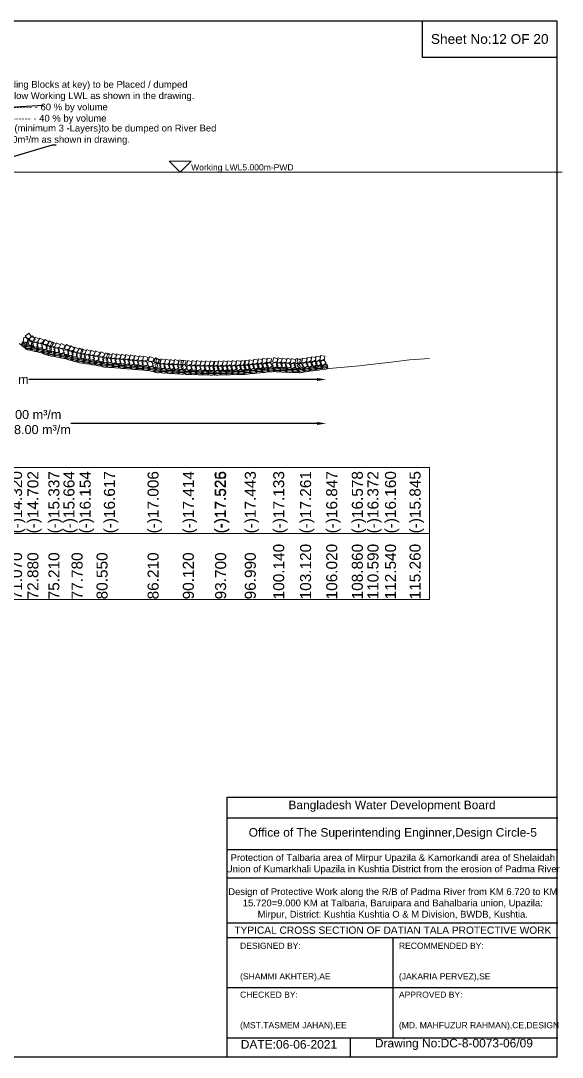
# Model space of a CAD drawing. Header units: inches. Extents: x -8940 to 26362, y -28010 to 990.
# Drawn here: x 4491.2 to 4551.2, y -15463.7 to -15348.9 of the extents above; entities that cross this region are included whole.
import ezdxf

# ---------------------------------------------------------------- set-up
doc = ezdxf.new("R2010")
doc.units = ezdxf.units.IN
doc.header["$MEASUREMENT"] = 0
doc.header["$PDMODE"] = 3
for name, color, linetype, lineweight in [('Bed Level Divider', 7, 'Continuous', 9), ('Cross section Data Border', 7, 'Continuous', 9), ('Cross Section Labels', 7, 'Continuous', 9), ('Existing_Bed_Level for Xsection', 7, 'Continuous', 0), ('Long Section Labels', 7, 'Continuous', 9)]:
    doc.layers.add(name, color=color, linetype=linetype, lineweight=lineweight)
doc.styles.get("Standard").update_dxf_attribs({"font": 'arial.ttf'})
doc.dimstyles.new('Appron Lebeling Style', dxfattribs={"dimtxt": 50, "dimasz": 50, "dimexe": 0.18, "dimexo": 0.0625, "dimgap": 0.09, "dimtad": 0, "dimtih": 1, "dimtoh": 1, "dimdec": 4, "dimzin": 0, "dimdsep": 46, "dimtxsty": 'Standard', "dimcen": 0.09, "dimse1": 1, "dimse2": 1, "dimadec": 0, "dimazin": 0, "dimtfac": 1, "dimtdec": 4, "dimtofl": 0, "dimtmove": 0, "dimatfit": 3, "dimfxl": 1, "dimtolj": 1, "dimtzin": 0, "dimarcsym": 0})
doc.dimstyles.get("Standard").update_dxf_attribs({"dimtxt": 0.18, "dimasz": 0.18, "dimexe": 0.18, "dimexo": 0.0625, "dimgap": 0.09, "dimtad": 0, "dimtih": 1, "dimtoh": 1, "dimdec": 4, "dimzin": 0, "dimdsep": 46, "dimtxsty": 'Standard', "dimcen": 0.09, "dimadec": 0, "dimazin": 0, "dimtfac": 1, "dimtdec": 4, "dimtofl": 0, "dimtmove": 0, "dimatfit": 3, "dimfxl": 1, "dimtolj": 1, "dimtzin": 0, "dimarcsym": 0})

# ---------------------------------------------------------------- blocks, each defined once
blk = doc.blocks.new('*D5')
at = {"layer": 'Cross Section Labels', "color": 0, "lineweight": -2, "transparency": 16777216}
for p, q in [((4455.12, -15388.66), (4487.05, -15388.66)), ((4524.04, -15388.66), (4492.12, -15388.66))]:
    blk.add_line(p, q, dxfattribs=at)
at = {"layer": 'Cross Section Labels', "color": 0, "transparency": 16777216}
for points in [[(4455.12, -15388.5), (4455.12, -15388.83), (4454.12, -15388.66)], [(4524.04, -15388.5), (4524.04, -15388.83), (4525.04, -15388.66)]]:
    blk.add_solid(points, dxfattribs=at)
at = {"layer": 'Defpoints', "color": 0, "transparency": 16777216}
for p in [(4454.12, -15365.7), (4525.04, -15387.51), (4525.04, -15388.66)]:
    blk.add_point(p, dxfattribs=at)
at = {"layer": 'Cross Section Labels', "color": 0, "transparency": 16777216, "insert": (4489.58, -15388.66), "char_height": 1, "attachment_point": 5}
blk.add_mtext('\\A1;77.00 m', dxfattribs=at)
blk = doc.blocks.new('*D6')
at = {"layer": 'Cross Section Labels', "color": 0, "lineweight": -2, "transparency": 16777216}
for p, q in [((4455.12, -15393.53), (4482.38, -15393.53)), ((4524.04, -15393.53), (4496.78, -15393.53))]:
    blk.add_line(p, q, dxfattribs=at)
at = {"layer": 'Cross Section Labels', "color": 0, "transparency": 16777216}
for points in [[(4455.12, -15393.37), (4455.12, -15393.7), (4454.12, -15393.53)], [(4524.04, -15393.37), (4524.04, -15393.7), (4525.04, -15393.53)]]:
    blk.add_solid(points, dxfattribs=at)
at = {"layer": 'Defpoints', "color": 0, "transparency": 16777216}
for p in [(4454.12, -15365.7), (4525.04, -15387.51), (4525.04, -15393.53)]:
    blk.add_point(p, dxfattribs=at)
at = {"layer": 'Cross Section Labels', "color": 0, "transparency": 16777216, "insert": (4489.58, -15393.53), "char_height": 1, "attachment_point": 5}
blk.add_mtext('\\A1;Block @59.00 m³/m ^JGoo Bag @58.00 m³/m ', dxfattribs=at)

msp = doc.modelspace()

# ---------------------------------------------------------------- linework, layer by layer
for points in [[(4388.24229, -15348.92937), (4550.60229, -15348.92937), (4550.60229, -15463.734126), (4388.24229, -15463.734126)], [(4535.714414, -15348.92937), (4550.597414, -15348.92937), (4550.597414, -15352.98837), (4535.714414, -15352.98837)]]:
    msp.add_lwpolyline(points, close=True)
for points in [[(4514.07129, -15463.734126), (4514.07129, -15434.913885), (4550.60229, -15434.913885)], [(4514.158317, -15437.213985), (4550.689317, -15437.213985)], [(4514.158317, -15440.731785), (4550.689317, -15440.731785)], [(4514.158317, -15443.843685), (4550.689317, -15443.843685)], [(4514.158317, -15448.849785), (4550.689317, -15448.849785)], [(4514.158317, -15450.473385), (4550.689317, -15450.473385)], [(4532.423817, -15450.473385), (4532.423817, -15461.567985)], [(4514.158317, -15456.020685), (4550.689317, -15456.020685)], [(4514.158317, -15461.567985), (4550.689317, -15461.567985)], [(4527.688317, -15461.567985), (4527.688317, -15463.734126)]]:
    msp.add_lwpolyline(points)
at = {"layer": 'Bed Level Divider'}
msp.add_line((4536.494774, -15398.40569), (4536.494774, -15413.01809), dxfattribs=at)
at = {"layer": 'Cross section Data Border'}
for points in [[(4536.494774, -15413.01809), (4397.270749, -15413.01809), (4397.270749, -15398.40569), (4536.494774, -15398.40569)], [(4397.270749, -15405.71189), (4536.494774, -15405.71189)]]:
    msp.add_lwpolyline(points, dxfattribs=at)
at = {"layer": 'Cross Section Labels'}
msp.add_lwpolyline([(4508.87554, -15365.709103), (4510.09324, -15364.491403), (4507.65784, -15364.491403)], close=True, dxfattribs=at)
at = {"layer": 'Existing_Bed_Level for Xsection'}
for points in [[(4452.446848, -15365.698268), (4551.186853, -15365.698268)], [(4491.052265, -15384.691109), (4491.960912, -15385.359115), (4493.368817, -15385.688625), (4494.28745, -15385.993171), (4495.954968, -15386.319685), (4496.853631, -15386.574306), (4497.752293, -15386.808957), (4499.619515, -15387.087543), (4500.438296, -15387.271269), (4505.271104, -15387.659691), (4505.780346, -15387.759543), (4506.249648, -15387.900333), (4509.175294, -15388.067085), (4509.414937, -15388.042122), (4509.63461, -15388.102033), (4512.690063, -15388.178918), (4512.749974, -15388.17792), (4512.749974, -15388.17792), (4512.749974, -15388.17792), (4516.035085, -15388.096042), (4516.244773, -15388.063091), (4519.180404, -15387.786502), (4519.57981, -15387.815459), (4522.155976, -15387.914312), (4522.735114, -15387.811465), (4525.051666, -15387.500927), (4525.780581, -15387.424042), (4527.887446, -15387.232327), (4528.736183, -15387.135471), (4529.614875, -15387.026633), (4531.561978, -15386.814948), (4532.550506, -15386.696125), (4534.277936, -15386.500416), (4536.494637, -15386.341653)]]:
    msp.add_lwpolyline(points, dxfattribs=at)
at = {"layer": 'Long Section Labels'}
for points in [[(4492.424776, -15383.931368), (4492.112847, -15383.541551), (4491.723029, -15383.853479), (4492.034958, -15384.243297)], [(4492.827027, -15384.22709), (4492.515099, -15383.837272), (4492.125281, -15384.149201), (4492.43721, -15384.539019)], [(4492.053912, -15384.074218), (4491.557724, -15384.018945), (4491.50245, -15384.515133), (4491.998638, -15384.570406)], [(4492.456163, -15384.36994), (4491.959976, -15384.314666), (4491.904702, -15384.810854), (4492.40089, -15384.866128)], [(4492.508875, -15384.36967), (4492.030909, -15384.513914), (4492.175153, -15384.99188), (4492.653119, -15384.847636)], [(4492.793719, -15384.092524), (4492.353656, -15383.856722), (4492.117854, -15384.296785), (4492.557917, -15384.532586)], [(4492.994995, -15384.483443), (4492.517029, -15384.627687), (4492.661273, -15385.105653), (4493.139239, -15384.961409)], [(4493.279839, -15384.206297), (4492.839777, -15383.970495), (4492.603975, -15384.410558), (4493.044038, -15384.646359)], [(4493.481116, -15384.597216), (4493.00315, -15384.74146), (4493.147394, -15385.219426), (4493.62536, -15385.075182)], [(4493.76596, -15384.32007), (4493.325897, -15384.084268), (4493.090096, -15384.524331), (4493.530158, -15384.760132)], [(4494.053951, -15384.768914), (4493.564934, -15384.86951), (4493.66553, -15385.358527), (4494.154547, -15385.257931)], [(4494.362606, -15384.518557), (4493.945577, -15384.244067), (4493.671087, -15384.661097), (4494.088117, -15384.935586)], [(4494.527845, -15384.92602), (4494.038827, -15385.026616), (4494.139424, -15385.515633), (4494.628441, -15385.415037)], [(4494.836499, -15384.675663), (4494.41947, -15384.401174), (4494.144981, -15384.818203), (4494.56201, -15385.092692)], [(4495.15399, -15384.712873), (4494.705606, -15384.493306), (4494.486039, -15384.941689), (4494.934423, -15385.161256)], [(4495.643943, -15384.80881), (4495.195559, -15384.589243), (4494.975992, -15385.037626), (4495.424376, -15385.257193)], [(4496.133895, -15384.904746), (4495.685512, -15384.685179), (4495.465945, -15385.133563), (4495.914328, -15385.35313)], [(4496.731545, -15385.060501), (4496.302841, -15384.80463), (4496.04697, -15385.233335), (4496.475675, -15385.489206)], [(4497.211894, -15385.1966), (4496.783189, -15384.940729), (4496.527318, -15385.369434), (4496.956023, -15385.625305)], [(4494.879461, -15385.00024), (4494.407085, -15385.16185), (4494.568694, -15385.634227), (4495.041071, -15385.472617)], [(4495.369414, -15385.096177), (4494.897037, -15385.257787), (4495.058647, -15385.730164), (4495.531024, -15385.568554)], [(4495.859367, -15385.192114), (4495.38699, -15385.353724), (4495.5486, -15385.826101), (4496.020977, -15385.664491)], [(4496.434207, -15385.324199), (4495.950091, -15385.446218), (4496.07211, -15385.930335), (4496.556227, -15385.808315)], [(4496.914556, -15385.460297), (4496.430439, -15385.582317), (4496.552459, -15386.066433), (4497.036575, -15385.944414)], [(4497.374313, -15385.585413), (4496.892824, -15385.717422), (4497.024832, -15386.19891), (4497.506321, -15386.066902)], [(4497.666132, -15385.315621), (4497.232226, -15385.068674), (4496.985279, -15385.50258), (4497.419185, -15385.749527)], [(4497.857374, -15385.711546), (4497.375885, -15385.843554), (4497.507894, -15386.325043), (4497.989382, -15386.193035)], [(4498.149193, -15385.441754), (4497.715287, -15385.194807), (4497.46834, -15385.628713), (4497.902246, -15385.87566)], [(4498.23176, -15385.780359), (4497.767178, -15385.963175), (4497.949994, -15386.427756), (4498.414575, -15386.244941)], [(4498.493007, -15385.480866), (4498.035149, -15385.281809), (4497.836092, -15385.739667), (4498.29395, -15385.938724)], [(4498.725552, -15385.854032), (4498.26097, -15386.036847), (4498.443785, -15386.501429), (4498.908367, -15386.318614)], [(4498.986798, -15385.554539), (4498.52894, -15385.355482), (4498.329884, -15385.81334), (4498.787742, -15386.012397)], [(4499.219343, -15385.927705), (4498.754761, -15386.11052), (4498.937576, -15386.575102), (4499.402158, -15386.392286)], [(4499.48059, -15385.628211), (4499.022732, -15385.429154), (4498.823675, -15385.887012), (4499.281533, -15386.086069)], [(4499.713134, -15386.001377), (4499.248553, -15386.184193), (4499.431368, -15386.648774), (4499.895949, -15386.465959)], [(4499.974381, -15385.701884), (4499.516523, -15385.502827), (4499.317466, -15385.960685), (4499.775324, -15386.159742)], [(4500.27971, -15386.120366), (4499.803088, -15386.268987), (4499.951709, -15386.74561), (4500.428331, -15386.596989)], [(4500.562001, -15385.840619), (4500.119795, -15385.608863), (4499.888038, -15386.051069), (4500.330245, -15386.282826)], [(4501.049145, -15385.949929), (4500.606938, -15385.718173), (4500.375182, -15386.16038), (4500.817388, -15386.392136)], [(4501.354029, -15385.917527), (4500.88372, -15385.749996), (4500.716189, -15386.220306), (4501.186499, -15386.387836)], [(4501.851682, -15385.957524), (4501.381372, -15385.789993), (4501.213842, -15386.260303), (4501.684151, -15386.427834)], [(4502.349334, -15385.997521), (4501.879024, -15385.829991), (4501.711494, -15386.3003), (4502.181803, -15386.467831)], [(4502.846986, -15386.037519), (4502.376677, -15385.869988), (4502.209146, -15386.340297), (4502.679456, -15386.507828)], [(4503.344639, -15386.077516), (4502.874329, -15385.909985), (4502.706798, -15386.380295), (4503.177108, -15386.547825)], [(4503.842291, -15386.117513), (4503.371981, -15385.949982), (4503.204451, -15386.420292), (4503.67476, -15386.587823)], [(4504.339943, -15386.15751), (4503.869634, -15385.98998), (4503.702103, -15386.460289), (4504.172412, -15386.62782)], [(4504.837595, -15386.197508), (4504.367286, -15386.029977), (4504.199755, -15386.500286), (4504.670065, -15386.667817)], [(4505.335248, -15386.237505), (4504.864938, -15386.069974), (4504.697407, -15386.540284), (4505.167717, -15386.707814)], [(4505.98707, -15386.350028), (4505.538744, -15386.130344), (4505.31906, -15386.578671), (4505.767387, -15386.798354)], [(4524.409885, -15386.151441), (4523.91476, -15386.087342), (4523.850662, -15386.582468), (4524.345787, -15386.646566)], [(4524.904716, -15386.085108), (4524.409591, -15386.021009), (4524.345493, -15386.516135), (4524.840618, -15386.580233)], [(4500.766854, -15386.229676), (4500.290231, -15386.378297), (4500.438852, -15386.85492), (4500.915475, -15386.706299)], [(4501.113707, -15386.234057), (4500.6626, -15386.447974), (4500.876518, -15386.89908), (4501.327624, -15386.685163)], [(4501.611359, -15386.274054), (4501.160253, -15386.487971), (4501.37417, -15386.939078), (4501.825276, -15386.72516)], [(4502.109011, -15386.314051), (4501.657905, -15386.527969), (4501.871822, -15386.979075), (4502.322929, -15386.765157)], [(4502.606663, -15386.354048), (4502.155557, -15386.567966), (4502.369474, -15387.019072), (4502.820581, -15386.805155)], [(4503.104316, -15386.394046), (4502.653209, -15386.607963), (4502.867127, -15387.059069), (4503.318233, -15386.845152)], [(4503.601968, -15386.434043), (4503.150862, -15386.64796), (4503.364779, -15387.099067), (4503.815885, -15386.885149)], [(4504.09962, -15386.47404), (4503.648514, -15386.687958), (4503.862431, -15387.139064), (4504.313538, -15386.925146)], [(4504.597272, -15386.514037), (4504.146166, -15386.727955), (4504.360084, -15387.179061), (4504.81119, -15386.965144)], [(4505.094925, -15386.554035), (4504.643818, -15386.767952), (4504.857736, -15387.219058), (4505.308842, -15387.005141)], [(4505.712467, -15386.637324), (4505.240048, -15386.798811), (4505.401535, -15387.27123), (4505.873954, -15387.109743)], [(4506.301771, -15386.779564), (4505.815837, -15386.894134), (4505.930407, -15387.380067), (4506.41634, -15387.265498)], [(4506.603124, -15386.520465), (4506.178399, -15386.25804), (4505.915974, -15386.682764), (4506.340699, -15386.945189)], [(4506.535594, -15386.826899), (4506.089586, -15387.051252), (4506.313939, -15387.49726), (4506.759947, -15387.272907)], [(4506.768489, -15386.504864), (4506.294409, -15386.34832), (4506.137864, -15386.822399), (4506.611944, -15386.978944)], [(4507.034042, -15386.855309), (4506.588034, -15387.079662), (4506.812387, -15387.52567), (4507.258395, -15387.301317)], [(4507.266937, -15386.533274), (4506.792857, -15386.376729), (4506.636313, -15386.850809), (4507.110392, -15387.007354)], [(4507.53249, -15386.883719), (4507.086482, -15387.108072), (4507.310835, -15387.55408), (4507.756843, -15387.329727)], [(4507.765385, -15386.561684), (4507.291305, -15386.405139), (4507.134761, -15386.879219), (4507.60884, -15387.035763)], [(4508.030938, -15386.912129), (4507.58493, -15387.136482), (4507.809283, -15387.58249), (4508.255291, -15387.358137)], [(4508.263833, -15386.590094), (4507.789753, -15386.433549), (4507.633209, -15386.907629), (4508.107288, -15387.064173)], [(4508.529386, -15386.940538), (4508.083378, -15387.164892), (4508.307732, -15387.6109), (4508.75374, -15387.386546)], [(4508.762281, -15386.618504), (4508.288201, -15386.461959), (4508.131657, -15386.936038), (4508.605736, -15387.092583)], [(4509.027834, -15386.968948), (4508.581826, -15387.193302), (4508.80618, -15387.63931), (4509.252188, -15387.414956)], [(4509.260729, -15386.646914), (4508.786649, -15386.490369), (4508.630105, -15386.964448), (4509.104184, -15387.120993)], [(4509.348665, -15386.95515), (4508.94431, -15387.247989), (4509.237149, -15387.652344), (4509.641504, -15387.359505)], [(4509.52702, -15386.599994), (4509.033998, -15386.521337), (4508.955341, -15387.014359), (4509.448363, -15387.093016)], [(4509.981668, -15387.022475), (4509.543014, -15387.260886), (4509.781424, -15387.699541), (4510.220079, -15387.46113)], [(4510.204214, -15386.693204), (4509.7254, -15386.5518), (4509.583997, -15387.030614), (4510.06281, -15387.172018)], [(4510.480767, -15387.035034), (4510.042113, -15387.273445), (4510.280523, -15387.7121), (4510.719178, -15387.473689)], [(4510.703313, -15386.705763), (4510.224499, -15386.564359), (4510.083096, -15387.043173), (4510.561909, -15387.184577)], [(4510.979866, -15387.047593), (4510.541212, -15387.286004), (4510.779622, -15387.724659), (4511.218277, -15387.486248)], [(4511.202412, -15386.718322), (4510.723598, -15386.576918), (4510.582195, -15387.055732), (4511.061008, -15387.197136)], [(4511.478965, -15387.060152), (4511.040311, -15387.298563), (4511.278721, -15387.737218), (4511.717376, -15387.498807)], [(4511.701511, -15386.730881), (4511.222697, -15386.589477), (4511.081294, -15387.068291), (4511.560107, -15387.209695)], [(4511.978064, -15387.072711), (4511.53941, -15387.311122), (4511.77782, -15387.749777), (4512.216475, -15387.511366)], [(4512.20061, -15386.74344), (4511.721796, -15386.602036), (4511.580393, -15387.08085), (4512.059206, -15387.222254)], [(4512.477163, -15387.08527), (4512.038509, -15387.323681), (4512.276919, -15387.762336), (4512.715574, -15387.523925)], [(4512.699709, -15386.755999), (4512.220895, -15386.614595), (4512.079492, -15387.093409), (4512.558305, -15387.234813)], [(4512.921205, -15387.085375), (4512.495034, -15387.345444), (4512.755103, -15387.771615), (4513.181274, -15387.511546)], [(4513.126989, -15386.745376), (4512.641698, -15386.628118), (4512.524439, -15387.113409), (4513.00973, -15387.230668)], [(4513.420307, -15387.072935), (4512.994136, -15387.333004), (4513.254205, -15387.759175), (4513.680376, -15387.499106)], [(4513.626091, -15386.732937), (4513.1408, -15386.615678), (4513.023541, -15387.10097), (4513.508832, -15387.218228)], [(4513.919409, -15387.060496), (4513.493238, -15387.320565), (4513.753307, -15387.746736), (4514.179478, -15387.486667)], [(4514.125193, -15386.720497), (4513.639902, -15386.603238), (4513.522643, -15387.08853), (4514.007934, -15387.205789)], [(4514.418511, -15387.048056), (4513.99234, -15387.308125), (4514.252409, -15387.734296), (4514.67858, -15387.474227)], [(4514.624295, -15386.708057), (4514.139004, -15386.590799), (4514.021745, -15387.07609), (4514.507036, -15387.193349)], [(4514.917613, -15387.035616), (4514.491442, -15387.295685), (4514.751511, -15387.721856), (4515.177682, -15387.461787)], [(4515.123397, -15386.695618), (4514.638106, -15386.578359), (4514.520847, -15387.063651), (4515.006138, -15387.180909)], [(4515.416715, -15387.023177), (4514.990544, -15387.283246), (4515.250613, -15387.709417), (4515.676784, -15387.449348)], [(4515.622499, -15386.683178), (4515.137208, -15386.56592), (4515.019949, -15387.051211), (4515.50524, -15387.16847)], [(4515.915817, -15387.010737), (4515.489646, -15387.270806), (4515.749715, -15387.696977), (4516.175886, -15387.436908)], [(4516.121601, -15386.670739), (4515.63631, -15386.55348), (4515.519051, -15387.038772), (4516.004342, -15387.15603)], [(4516.33585, -15386.961713), (4515.92863, -15387.250554), (4516.217472, -15387.657774), (4516.624692, -15387.368933)], [(4516.517696, -15386.608331), (4516.025473, -15386.524821), (4515.941963, -15387.017044), (4516.434186, -15387.100555)], [(4516.832906, -15386.914881), (4516.425686, -15387.203723), (4516.714527, -15387.610943), (4517.121747, -15387.322101)], [(4517.014752, -15386.5615), (4516.522529, -15386.47799), (4516.439018, -15386.970213), (4516.931242, -15387.053723)], [(4517.329962, -15386.86805), (4516.922742, -15387.156891), (4517.211583, -15387.564111), (4517.618803, -15387.27527)], [(4517.511808, -15386.514669), (4517.019585, -15386.431158), (4516.936074, -15386.923381), (4517.428297, -15387.006892)], [(4517.827018, -15386.821218), (4517.419797, -15387.11006), (4517.708639, -15387.51728), (4518.115859, -15387.228439)], [(4518.008863, -15386.467837), (4517.51664, -15386.384327), (4517.43313, -15386.87655), (4517.925353, -15386.96006)], [(4518.324073, -15386.774387), (4517.916853, -15387.063228), (4518.205694, -15387.470448), (4518.612915, -15387.181607)], [(4518.505919, -15386.421006), (4518.013696, -15386.337495), (4517.930186, -15386.829718), (4518.422409, -15386.913229)], [(4518.821129, -15386.727556), (4518.413909, -15387.016397), (4518.70275, -15387.423617), (4519.10997, -15387.134776)], [(4519.002975, -15386.374174), (4518.510752, -15386.290664), (4518.427241, -15386.782887), (4518.919464, -15386.866397)], [(4519.501311, -15386.718932), (4519.051893, -15386.936374), (4519.269334, -15387.385792), (4519.718752, -15387.168351)], [(4519.739149, -15386.400532), (4519.267543, -15386.236687), (4519.103698, -15386.708293), (4519.575304, -15386.872138)], [(4519.962546, -15386.741392), (4519.520783, -15386.973994), (4519.753385, -15387.415756), (4520.195147, -15387.183154)], [(4520.189416, -15386.415085), (4519.71251, -15386.267376), (4519.564801, -15386.744283), (4520.041707, -15386.891992)], [(4520.461435, -15386.760535), (4520.019673, -15386.993137), (4520.252275, -15387.434899), (4520.694037, -15387.202298)], [(4520.688306, -15386.434229), (4520.2114, -15386.28652), (4520.063691, -15386.763426), (4520.540597, -15386.911135)], [(4520.960325, -15386.779679), (4520.518563, -15387.012281), (4520.751165, -15387.454043), (4521.192927, -15387.221441)], [(4521.187196, -15386.453372), (4520.71029, -15386.305663), (4520.562581, -15386.78257), (4521.039487, -15386.930279)], [(4521.459215, -15386.798822), (4521.017453, -15387.031424), (4521.250054, -15387.473186), (4521.691817, -15387.240585)], [(4521.686086, -15386.472516), (4521.20918, -15386.324807), (4521.061471, -15386.801713), (4521.538377, -15386.949422)], [(4521.958105, -15386.817966), (4521.516343, -15387.050567), (4521.748944, -15387.49233), (4522.190707, -15387.259728)], [(4522.184976, -15386.491659), (4521.708069, -15386.34395), (4521.56036, -15386.820857), (4522.037267, -15386.968566)], [(4522.371081, -15386.430987), (4521.87368, -15386.387981), (4521.830674, -15386.885382), (4522.328075, -15386.928388)], [(4522.218723, -15386.798047), (4521.836469, -15387.119201), (4522.157623, -15387.501454), (4522.539877, -15387.1803)], [(4522.757578, -15386.710695), (4522.362026, -15387.01532), (4522.666651, -15387.410872), (4523.062203, -15387.106247)], [(4522.925393, -15386.350439), (4522.430268, -15386.286341), (4522.36617, -15386.781466), (4522.861295, -15386.845565)], [(4523.252409, -15386.644362), (4522.856857, -15386.948987), (4523.161481, -15387.344539), (4523.557033, -15387.039914)], [(4523.420224, -15386.284107), (4522.925099, -15386.220008), (4522.861, -15386.715133), (4523.356126, -15386.779232)], [(4523.74724, -15386.57803), (4523.351688, -15386.882654), (4523.656312, -15387.278206), (4524.051864, -15386.973582)], [(4523.915055, -15386.217774), (4523.419929, -15386.153675), (4523.355831, -15386.648801), (4523.850956, -15386.712899)], [(4524.24207, -15386.511697), (4523.846518, -15386.816321), (4524.151143, -15387.211873), (4524.546695, -15386.907249)], [(4524.736901, -15386.445364), (4524.341349, -15386.749988), (4524.645974, -15387.14554), (4525.041526, -15386.840916)]]:
    msp.add_lwpolyline(points, close=True, dxfattribs=at)
for centre, major_axis in [((4491.524733, -15384.944885), (0.267739, -0.196832)), ((4491.625279, -15384.808119), (0.267739, -0.196832)), ((4491.725824, -15384.671354), (0.267739, -0.196832)), ((4492.116838, -15384.971616), (0.323562, -0.075727)), ((4492.039473, -15385.302178), (0.323562, -0.075727)), ((4492.078156, -15385.136897), (0.323562, -0.075727)), ((4492.686597, -15385.453632), (0.323562, -0.075727)), ((4492.725279, -15385.288351), (0.323562, -0.075727)), ((4492.763962, -15385.12307), (0.323562, -0.075727)), ((4493.33372, -15385.605087), (0.323562, -0.075727)), ((4493.372403, -15385.439806), (0.323562, -0.075727)), ((4493.411086, -15385.274525), (0.323562, -0.075727)), ((4493.973307, -15385.81144), (0.315424, -0.10457)), ((4494.026723, -15385.650316), (0.315424, -0.10457)), ((4494.080139, -15385.489192), (0.315424, -0.10457)), ((4494.603578, -15385.980435), (0.326113, -0.063856)), ((4494.636197, -15385.813851), (0.326113, -0.063856)), ((4494.668815, -15385.647267), (0.326113, -0.063856)), ((4495.255803, -15386.108146), (0.326113, -0.063856)), ((4495.288422, -15385.941562), (0.326113, -0.063856)), ((4495.32104, -15385.774978), (0.326113, -0.063856)), ((4495.908028, -15386.235857), (0.326113, -0.063856)), ((4495.940647, -15386.069274), (0.326113, -0.063856)), ((4495.973265, -15385.90269), (0.326113, -0.063856)), ((4496.601812, -15386.25015), (0.31972, -0.090587)), ((4496.648085, -15386.086832), (0.31972, -0.090587)), ((4497.28085, -15386.259102), (0.321526, -0.083954)), ((4496.555538, -15386.413469), (0.31972, -0.090587)), ((4497.19508, -15386.587583), (0.321526, -0.083954)), ((4497.237965, -15386.423342), (0.321526, -0.083954)), ((4497.83064, -15386.746688), (0.328668, -0.049036)), ((4497.855689, -15386.578799), (0.328668, -0.049036)), ((4497.880738, -15386.41091), (0.328668, -0.049036)), ((4498.487975, -15386.844761), (0.328668, -0.049036)), ((4498.513024, -15386.676872), (0.328668, -0.049036)), ((4498.538073, -15386.508983), (0.328668, -0.049036)), ((4499.145311, -15386.942834), (0.328668, -0.049036)), ((4499.170359, -15386.774945), (0.328668, -0.049036)), ((4499.195408, -15386.607056), (0.328668, -0.049036)), ((4499.806409, -15387.054341), (0.324243, -0.072757)), ((4499.843574, -15386.888712), (0.324243, -0.072757)), ((4499.88074, -15386.723083), (0.324243, -0.072757)), ((4500.454894, -15387.199854), (0.324243, -0.072757)), ((4500.49206, -15387.034226), (0.324243, -0.072757)), ((4500.529225, -15386.868597), (0.324243, -0.072757)), ((4501.10554, -15387.251614), (0.331237, -0.026622)), ((4501.119139, -15387.082412), (0.331237, -0.026622)), ((4501.132738, -15386.913211), (0.331237, -0.026622)), ((4501.768015, -15387.304858), (0.331237, -0.026622)), ((4501.781614, -15387.135657), (0.331237, -0.026622)), ((4501.795213, -15386.966455), (0.331237, -0.026622)), ((4502.43049, -15387.358103), (0.331237, -0.026622)), ((4502.444089, -15387.188901), (0.331237, -0.026622)), ((4502.457688, -15387.019699), (0.331237, -0.026622)), ((4503.106563, -15387.242145), (0.331237, -0.026622)), ((4503.120162, -15387.072944), (0.331237, -0.026622)), ((4503.769038, -15387.29539), (0.331237, -0.026622)), ((4503.782637, -15387.126188), (0.331237, -0.026622)), ((4504.431513, -15387.348634), (0.331237, -0.026622)), ((4504.445112, -15387.179432), (0.331237, -0.026622)), ((4505.107586, -15387.232677), (0.331237, -0.026622)), ((4505.810503, -15387.344855), (0.326096, -0.06394)), ((4522.885213, -15387.375074), (0.329359, 0.044151)), ((4523.543932, -15387.286771), (0.329359, 0.044151)), ((4524.202651, -15387.198469), (0.329359, 0.044151)), ((4524.225204, -15387.366711), (0.329359, 0.044151)), ((4524.86137, -15387.110167), (0.329359, 0.044151)), ((4524.883923, -15387.278409), (0.329359, 0.044151)), ((4503.092964, -15387.411347), (0.331237, -0.026622)), ((4503.755439, -15387.464591), (0.331237, -0.026622)), ((4504.417914, -15387.517836), (0.331237, -0.026622)), ((4505.080388, -15387.57108), (0.331237, -0.026622)), ((4505.093987, -15387.401878), (0.331237, -0.026622)), ((4505.745179, -15387.678006), (0.326096, -0.06394)), ((4505.777841, -15387.511431), (0.326096, -0.06394)), ((4506.376444, -15387.834416), (0.331767, -0.01891)), ((4506.386104, -15387.664944), (0.331767, -0.01891)), ((4506.395763, -15387.495472), (0.331767, -0.01891)), ((4507.039979, -15387.872236), (0.331767, -0.01891)), ((4507.049638, -15387.702763), (0.331767, -0.01891)), ((4507.059297, -15387.533291), (0.331767, -0.01891)), ((4507.703513, -15387.910055), (0.331767, -0.01891)), ((4507.713172, -15387.740582), (0.331767, -0.01891)), ((4507.722831, -15387.57111), (0.331767, -0.01891)), ((4508.367047, -15387.947874), (0.331767, -0.01891)), ((4508.376706, -15387.778402), (0.331767, -0.01891)), ((4508.386365, -15387.608929), (0.331767, -0.01891)), ((4509.030581, -15387.985693), (0.331767, -0.01891)), ((4509.04024, -15387.816221), (0.331767, -0.01891)), ((4509.049899, -15387.646748), (0.331767, -0.01891)), ((4509.68292, -15388.03022), (0.3322, -0.008359)), ((4509.68719, -15387.860526), (0.3322, -0.008359)), ((4509.69146, -15387.690833), (0.3322, -0.008359)), ((4510.34732, -15388.046939), (0.3322, -0.008359)), ((4510.35159, -15387.877245), (0.3322, -0.008359)), ((4510.35586, -15387.707551), (0.3322, -0.008359)), ((4511.011721, -15388.063657), (0.3322, -0.008359)), ((4511.015991, -15387.893964), (0.3322, -0.008359)), ((4511.020261, -15387.72427), (0.3322, -0.008359)), ((4511.676121, -15388.080376), (0.3322, -0.008359)), ((4511.680391, -15387.910682), (0.3322, -0.008359)), ((4511.684661, -15387.740988), (0.3322, -0.008359)), ((4512.340522, -15388.097094), (0.3322, -0.008359)), ((4512.344792, -15387.927401), (0.3322, -0.008359)), ((4512.349062, -15387.757707), (0.3322, -0.008359)), ((4512.992226, -15387.759261), (0.332202, 0.00828)), ((4512.996455, -15387.928955), (0.332202, 0.00828)), ((4513.000685, -15388.09865), (0.332202, 0.00828)), ((4513.656631, -15387.742701), (0.332202, 0.00828)), ((4513.66086, -15387.912396), (0.332202, 0.00828)), ((4513.66509, -15388.082091), (0.332202, 0.00828)), ((4514.321035, -15387.726142), (0.332202, 0.00828)), ((4514.325265, -15387.895836), (0.332202, 0.00828)), ((4514.329494, -15388.065531), (0.332202, 0.00828)), ((4514.98544, -15387.709582), (0.332202, 0.00828)), ((4514.989669, -15387.879277), (0.332202, 0.00828)), ((4514.993899, -15388.048971), (0.332202, 0.00828)), ((4515.649844, -15387.693022), (0.332202, 0.00828)), ((4515.654074, -15387.862717), (0.332202, 0.00828)), ((4515.658303, -15388.032412), (0.332202, 0.00828)), ((4516.282191, -15387.645206), (0.33084, 0.031171)), ((4516.298114, -15387.814205), (0.33084, 0.031171)), ((4516.314037, -15387.983204), (0.33084, 0.031171)), ((4516.943872, -15387.582864), (0.33084, 0.031171)), ((4516.959794, -15387.751863), (0.33084, 0.031171)), ((4516.975717, -15387.920862), (0.33084, 0.031171)), ((4517.605552, -15387.520522), (0.33084, 0.031171)), ((4517.621475, -15387.689521), (0.33084, 0.031171)), ((4517.637398, -15387.85852), (0.33084, 0.031171)), ((4518.267233, -15387.45818), (0.33084, 0.031171)), ((4518.283156, -15387.627179), (0.33084, 0.031171)), ((4518.299078, -15387.796178), (0.33084, 0.031171)), ((4518.928913, -15387.395838), (0.33084, 0.031171)), ((4518.944836, -15387.564837), (0.33084, 0.031171)), ((4518.960759, -15387.733836), (0.33084, 0.031171)), ((4519.634561, -15387.744494), (0.332061, -0.012742)), ((4519.64107, -15387.574872), (0.332061, -0.012742)), ((4519.647579, -15387.405249), (0.332061, -0.012742)), ((4520.298683, -15387.769978), (0.332061, -0.012742)), ((4520.305192, -15387.600356), (0.332061, -0.012742)), ((4520.311701, -15387.430733), (0.332061, -0.012742)), ((4520.962806, -15387.795462), (0.332061, -0.012742)), ((4520.969314, -15387.625839), (0.332061, -0.012742)), ((4520.975823, -15387.456217), (0.332061, -0.012742)), ((4521.626928, -15387.820946), (0.332061, -0.012742)), ((4521.633436, -15387.651323), (0.332061, -0.012742)), ((4521.639945, -15387.481701), (0.332061, -0.012742)), ((4522.211661, -15387.485315), (0.327186, 0.058104)), ((4522.241342, -15387.652447), (0.327186, 0.058104)), ((4522.271022, -15387.81958), (0.327186, 0.058104)), ((4522.907767, -15387.543316), (0.329359, 0.044151)), ((4522.93032, -15387.711559), (0.329359, 0.044151)), ((4523.566485, -15387.455014), (0.329359, 0.044151)), ((4523.589038, -15387.623256), (0.329359, 0.044151)), ((4524.247757, -15387.534954), (0.329359, 0.044151)), ((4524.906476, -15387.446652), (0.329359, 0.044151))]:
    msp.add_ellipse(centre, major_axis=major_axis, ratio=0.255, dxfattribs=at)

# ---------------------------------------------------------------- texts
for s, insert, char_height, width, attachment_point in [('Sheet No:12 OF 20', (4543.155914, -15350.95887), 1.0824, 16.93746816, 5), ('Protection of Talbaria area of Mirpur Upazila & Kamorkandi area of Shelaidah Union of Kumarkhali Upazila in Kushtia District from the erosion of Padma River', (4532.423817, -15442.355385), 0.75, 37.884, 5), ('Design of Protective Work along the R/B of Padma River from KM 6.720 to KM 15.720=9.000 KM at Talbaria, Baruipara and Bahalbaria union, Upazila: Mirpur, District: Kushtia Kushtia O & M Division, BWDB, Kushtia.', (4532.423817, -15446.752635), 0.75, 36.531, 5), ('TYPICAL CROSS SECTION OF DATIAN TALA PROTECTIVE WORK', (4532.423817, -15449.661585), 0.80607077, 37.884, 5), ('DESIGNED BY:^J^J^J(SHAMMI AKHTER),AE', (4515.511317, -15453.179385), 0.6765, 18.942, 4), ('RECOMMENDED BY:^J^J^J(JAKARIA PERVEZ),SE', (4533.100317, -15453.179385), 0.6765, 18.942, 4), ('CHECKED BY:^J^J^J(MST.TASMEM JAHAN),EE', (4515.511317, -15458.591385), 0.6765, 18.942, 4), ('APPROVED BY:^J^J^J(MD. MAHFUZUR RAHMAN),CE,DESIGN', (4533.100317, -15458.591385), 0.6765, 18.942, 4), ('DATE:06-06-2021', (4520.923317, -15462.312135), 0.9471, 18.942, 5), ('Drawing No:DC-8-0073-06/09', (4539.188817, -15462.312135), 0.9471, 29.766, 5)]:
    msp.add_mtext(s, dxfattribs=dict(insert=insert, char_height=char_height, width=width, attachment_point=attachment_point))
at = {"char_height": 0.9471, "attachment_point": 5}
for s, insert in [('Bangladesh Water Development Board', (4532.33679, -15435.928635)), ('Office of The Superintending Enginner,Design Circle-5', (4532.423817, -15438.972885))]:
    msp.add_mtext(s, dxfattribs=dict(at, insert=insert))
at = {"layer": 'Cross Section Labels'}
for s, insert, char_height, attachment_point in [('Assorted 2 Layers C.C Blocks(excluding Blocks at key) to be Placed / dumped^J@59.00 m³/m (excluding void) at or below Working LWL as shown in the drawing.^J500 x 500 x 500-------- - 60 % by volume^J400x 400 x 400-------- - 40 % by volume', (4491.554448, -15360.330603), 0.75, 8), ('250Kg Sand Filled Geo-bag(minimum 3 -Layers)to be dumped on River Bed^J@58.00m³/m as shown in drawing.', (4495.245165, -15362.672869), 0.75, 8), ('Working LWL5.000m-PWD', (4510.09324, -15365.709103), 0.6765, 7)]:
    msp.add_mtext(s, dxfattribs=dict(at, insert=insert, char_height=char_height, attachment_point=attachment_point))
at = {"layer": 'Long Section Labels', "char_height": 1.2177, "attachment_point": 1, "rotation": 90}
for s, insert in [('(-)14.320', (4490.153739, -15405.71189)), ('(-)14.702', (4491.961049, -15405.71189)), ('(-)15.337', (4494.287587, -15405.71189)), ('(-)15.664', (4495.955105, -15405.71189)), ('(-)16.154', (4497.75243, -15405.71189)), ('(-)16.617', (4500.438433, -15405.71189)), ('(-)17.006', (4505.271241, -15405.71189)), ('(-)17.414', (4509.175431, -15405.71189)), ('(-)17.526', (4512.6902, -15405.71189)), ('(-)17.525', (4512.750111, -15405.71189)), ('(-)17.525', (4512.750111, -15405.71189)), ('(-)17.525', (4512.750111, -15405.71189)), ('(-)17.443', (4516.035222, -15405.71189)), ('(-)17.133', (4519.180541, -15405.71189)), ('(-)17.261', (4522.156113, -15405.71189)), ('(-)16.847', (4525.051803, -15405.71189)), ('(-)16.578', (4527.887583, -15405.71189)), ('(-)16.372', (4529.615012, -15405.71189)), ('(-)16.160', (4531.562114, -15405.71189)), ('(-)15.845', (4534.278073, -15405.71189)), ('71.070', (4490.153739, -15413.01809)), ('72.880', (4491.961049, -15413.01809)), ('75.210', (4494.287587, -15413.01809)), ('77.780', (4496.853768, -15413.01809)), ('80.550', (4499.619652, -15413.01809)), ('86.210', (4505.271241, -15413.01809)), ('90.120', (4509.175431, -15413.01809)), ('93.700', (4512.750111, -15413.01809)), ('93.700', (4512.750111, -15413.01809)), ('93.700', (4512.750111, -15413.01809)), ('96.990', (4516.035222, -15413.01809)), ('100.140', (4519.180541, -15413.01809)), ('103.120', (4522.156113, -15413.01809)), ('106.020', (4525.051803, -15413.01809)), ('108.860', (4527.887583, -15413.01809)), ('110.590', (4529.615012, -15413.01809)), ('112.540', (4531.562114, -15413.01809)), ('115.260', (4534.278073, -15413.01809))]:
    msp.add_mtext(s, dxfattribs=dict(at, insert=insert))

# ---------------------------------------------------------------- dimensions: what is measured, and where the dimension line sits
at = {"layer": 'Cross Section Labels'}
for base, text, picture, middle in [((4525.039679, -15388.66409), '77.00 m', '*D5', (4489.582149, -15388.66409)), ((4525.039679, -15393.53489), 'Block @59.00 m³/m ^JGoo Bag @58.00 m³/m ', '*D6', (4489.582149, -15393.53489))]:
    dim = msp.add_linear_dim(base=base, p1=(4454.124619, -15365.698268), p2=(4525.039679, -15387.514428), text=text, dimstyle='Appron Lebeling Style', override={"dimtxt": 1, "dimasz": 1}, dxfattribs=at)
    dim.commit()
    dim.dimension.update_dxf_attribs({"geometry": picture, "text_midpoint": middle})

# ---------------------------------------------------------------- leaders
msp.add_leader([(4471.519004, -15374.032164), (4471.83596, -15359.503013), (4493.731811, -15358.2982)], dimstyle='Standard', override={"dimasz": 0.4}, dxfattribs=at)
at = {"layer": 'Cross Section Labels', "annotation_type": 0, "has_hookline": 1, "hookline_direction": 0, "text_width": 35.18605}
msp.add_leader([(4487.940183, -15383.682216), (4487.940183, -15364.699754), (4494.755165, -15362.672869), (4495.155165, -15362.672869)], dimstyle='Standard', override={"dimasz": 0.4}, dxfattribs=at)

doc.saveas('drawing.dxf')
